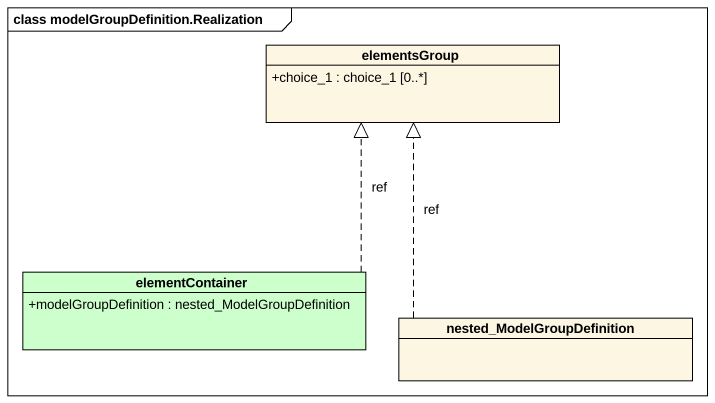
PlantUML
@startuml
mainframe class modelGroupDefinition.Realization
hide circle
hide empty members
skinparam classAttributeIconSize 0
class elementsGroup {
  +choice_1 : choice_1 [0..*]
}
class elementContainer #CCFFCC {
  +modelGroupDefinition : nested_ModelGroupDefinition
}
class nested_ModelGroupDefinition
elementContainer .up.|> elementsGroup : ref
nested_ModelGroupDefinition .up.|> elementsGroup : ref
@enduml
